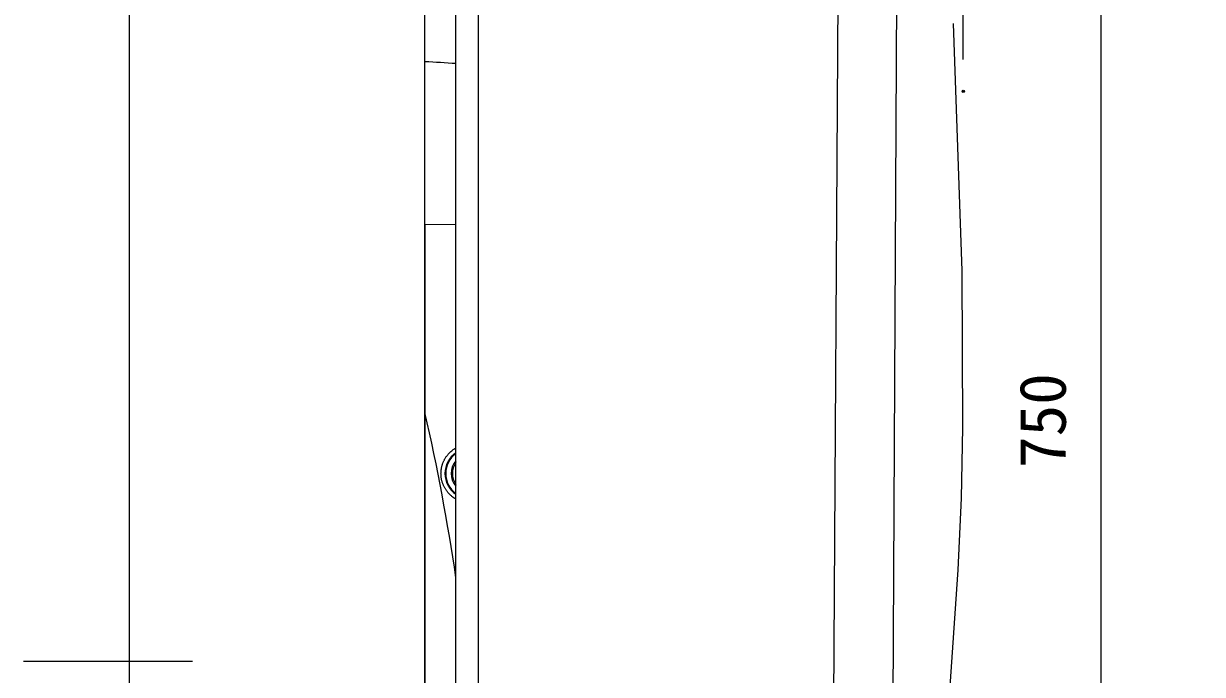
# Model space of a CAD drawing. Units: millimetres, scale not verified. Extents: x -203 to 203, y -143 to 208.
# Drawn here: x -203 to -147.2, y -0.6 to 30.2 of the extents above; entities that cross this region are included whole.
import ezdxf
from ezdxf.enums import TextEntityAlignment as Align

# ---------------------------------------------------------------- set-up
doc = ezdxf.new("R2010")
doc.units = ezdxf.units.MM
doc.header["$LTSCALE"] = 0.5
doc.header["$PDMODE"] = 32
doc.header["$PDSIZE"] = 0.1
for name, color, linetype, lineweight in [('0-1_DIMENSION_LINES$02_DIMENSI', 1, 'Continuous', 25), ('0-2_DIMENSION_LINES$04_SUB_LIN', 4, 'Continuous', 18), ('0-5_DIMENSION_LINES$03_LINES', 7, 'Continuous', 18), ('0-A_図面_FORMAT$01_WAKU$OUT_LINE', 6, 'Continuous', 18)]:
    doc.layers.add(name, color=color, linetype=linetype, lineweight=lineweight)
doc.layers.add('0-4_DEFPOINTS', color=7, linetype='Continuous')
doc.styles.add('ＭＳ ゴシック', font='')
doc.styles.get('ＭＳ ゴシック').set_extended_font_data('MS Gothic')

# ---------------------------------------------------------------- blocks, each defined once
blk = doc.blocks.new('D28')
at = {"layer": '0-1_DIMENSION_LINES$02_DIMENSI', "color": 7}
for p, q in [((3312, 2099), (3312, 2098)), ((3362.973, 2037), (3362.973, 2098)), ((3356.974, 2096), (3318, 2096))]:
    blk.add_line(p, q, dxfattribs=at)
for points in [[(3318, 2097), (3318, 2095), (3312, 2096)], [(3356.974, 2095), (3356.974, 2097), (3362.973, 2096)]]:
    blk.add_solid(points, dxfattribs=at)
at = {"layer": '0-4_DEFPOINTS'}
for p in [(3312, 2096), (3362.973, 2034)]:
    blk.add_point(p, dxfattribs=at)
at = {"layer": '0-1_DIMENSION_LINES$02_DIMENSI', "color": 7, "style": 'ＭＳ ゴシック'}
blk.add_text('255', height=4.399, dxfattribs=at).set_placement((3328.915, 2098), align=Align.BOTTOM_LEFT)
blk = doc.blocks.new('D30')
at = {"layer": '0-1_DIMENSION_LINES$02_DIMENSI', "color": 7}
blk.add_line((3376, 2075.791), (3376, 1938), dxfattribs=at)
at = {"layer": '0-1_DIMENSION_LINES$02_DIMENSI', "color": 7, "style": 'ＭＳ ゴシック'}
blk.add_text('750', height=4.399, rotation=90, dxfattribs=at).set_placement((3374, 1998.324), align=Align.BOTTOM_LEFT)

msp = doc.modelspace()

# ---------------------------------------------------------------- linework, layer by layer
at = {"layer": '0-2_DIMENSION_LINES$04_SUB_LIN'}
for p, q in [((-161.6346, 37.8643), (-161.8824, -7.7314)), ((-164.6873, -7.8592), (-164.3927, 36.9849)), ((-181.4811, 32.6758), (-181.4811, -7.9245)), ((-182.5334, 20.691), (-184, 20.678)), ((-182.659, 10.0351), (-182.6351, 10.0525)), ((-182.6351, 10.0525), (-182.623, 10.061)), ((-182.623, 10.061), (-182.6107, 10.0692)), ((-182.6107, 10.0692), (-182.5983, 10.0771)), ((-182.5983, 10.0771), (-182.5858, 10.0848)), ((-182.5858, 10.0848), (-182.5731, 10.0922)), ((-182.5731, 10.0922), (-182.5602, 10.0992)), ((-182.5602, 10.0992), (-182.5471, 10.106)), ((-182.5471, 10.106), (-182.5334, 10.1126)), ((-183.1179, 9.469), (-183.1056, 9.4957)), ((-183.1056, 9.4957), (-183.0928, 9.5222)), ((-183.0928, 9.5222), (-183.0794, 9.5483)), ((-183.0794, 9.5483), (-183.0654, 9.5742)), ((-183.0654, 9.5742), (-183.0509, 9.5999)), ((-183.0509, 9.5999), (-183.0359, 9.6252)), ((-183.0359, 9.6252), (-183.0203, 9.6502)), ((-183.0203, 9.6502), (-183.0042, 9.6749)), ((-183.0042, 9.6749), (-182.9876, 9.6992)), ((-182.9876, 9.6992), (-182.9704, 9.7232)), ((-182.9704, 9.7232), (-182.9528, 9.7468)), ((-182.9528, 9.7468), (-182.9346, 9.77)), ((-182.9346, 9.77), (-182.9159, 9.7927)), ((-182.9159, 9.7927), (-182.8968, 9.815)), ((-182.8968, 9.815), (-182.8771, 9.8369)), ((-182.8771, 9.8369), (-182.857, 9.8583)), ((-182.857, 9.8583), (-182.8364, 9.8792)), ((-182.8364, 9.8792), (-182.8154, 9.8998)), ((-182.8154, 9.8998), (-182.7724, 9.94)), ((-182.7724, 9.94), (-182.728, 9.979)), ((-182.728, 9.979), (-182.6824, 10.0169)), ((-182.6824, 10.0169), (-182.659, 10.0351)), ((-183.2392, 8.8967), (-183.2388, 8.9336)), ((-183.2388, 8.9336), (-183.2375, 8.9705)), ((-183.2375, 8.9705), (-183.2352, 9.0073)), ((-183.2352, 9.0073), (-183.2319, 9.0441)), ((-183.2319, 9.0441), (-183.2276, 9.0807)), ((-183.2276, 9.0807), (-183.2223, 9.1172)), ((-183.2223, 9.1172), (-183.2161, 9.1536)), ((-183.2161, 9.1536), (-183.2089, 9.1898)), ((-183.2089, 9.1898), (-183.2025, 9.2185)), ((-183.2025, 9.2185), (-183.1955, 9.2471)), ((-183.1955, 9.2471), (-183.1878, 9.2755)), ((-183.1878, 9.2755), (-183.1796, 9.3038)), ((-183.1796, 9.3038), (-183.1708, 9.3318)), ((-183.1708, 9.3318), (-183.1613, 9.3597)), ((-183.1613, 9.3597), (-183.1513, 9.3874)), ((-183.1513, 9.3874), (-183.1408, 9.4148)), ((-183.1408, 9.4148), (-183.1296, 9.442)), ((-183.1296, 9.442), (-183.1179, 9.469)), ((-183.2388, 8.8673), (-183.2392, 8.8967)), ((-183.2377, 8.8379), (-183.2388, 8.8673)), ((-183.2361, 8.8086), (-183.2377, 8.8379)), ((-183.2338, 8.7793), (-183.2361, 8.8086)), ((-183.2309, 8.75), (-183.2338, 8.7793)), ((-183.2274, 8.7208), (-183.2309, 8.75)), ((-183.2233, 8.6917), (-183.2274, 8.7208)), ((-183.2186, 8.6627), (-183.2233, 8.6917)), ((-183.2132, 8.6338), (-183.2186, 8.6627)), ((-183.2073, 8.605), (-183.2132, 8.6338)), ((-183.2008, 8.5763), (-183.2073, 8.605)), ((-183.1937, 8.5478), (-183.2008, 8.5763)), ((-183.186, 8.5194), (-183.1937, 8.5478)), ((-183.1776, 8.4913), (-183.186, 8.5194)), ((-183.1687, 8.4632), (-183.1776, 8.4913)), ((-183.1592, 8.4354), (-183.1687, 8.4632)), ((-183.1491, 8.4078), (-183.1592, 8.4354)), ((-183.1384, 8.3805), (-183.1491, 8.4078)), ((-183.1271, 8.3533), (-183.1384, 8.3805)), ((-183.1152, 8.3264), (-183.1271, 8.3533)), ((-183.1028, 8.2998), (-183.1152, 8.3264)), ((-183.0898, 8.2734), (-183.1028, 8.2998)), ((-183.0763, 8.2473), (-183.0898, 8.2734)), ((-183.0622, 8.2214), (-183.0763, 8.2473)), ((-183.0476, 8.1959), (-183.0622, 8.2214)), ((-183.0325, 8.1706), (-183.0476, 8.1959)), ((-183.0169, 8.1457), (-183.0325, 8.1706)), ((-183.0007, 8.1211), (-183.0169, 8.1457)), ((-182.9841, 8.0969), (-183.0007, 8.1211)), ((-182.9669, 8.0731), (-182.9841, 8.0969)), ((-182.9491, 8.0497), (-182.9669, 8.0731)), ((-182.9309, 8.0267), (-182.9491, 8.0497)), ((-182.9121, 8.0041), (-182.9309, 8.0267)), ((-182.8928, 7.9819), (-182.9121, 8.0041)), ((-182.8731, 7.9601), (-182.8928, 7.9819)), ((-182.8528, 7.9388), (-182.8731, 7.9601)), ((-182.8322, 7.9177), (-182.8528, 7.9388)), ((-182.8112, 7.8971), (-182.8322, 7.9177)), ((-182.7681, 7.8567), (-182.8112, 7.8971)), ((-182.7461, 7.837), (-182.7681, 7.8567)), ((-182.7237, 7.8177), (-182.7461, 7.837)), ((-182.7009, 7.7988), (-182.7237, 7.8177)), ((-182.6777, 7.7806), (-182.7009, 7.7988)), ((-182.6539, 7.7632), (-182.6777, 7.7806)), ((-182.6419, 7.7548), (-182.6539, 7.7632)), ((-182.6296, 7.7466), (-182.6419, 7.7548)), ((-182.6173, 7.7387), (-182.6296, 7.7466)), ((-182.6048, 7.731), (-182.6173, 7.7387)), ((-182.5921, 7.7235), (-182.6048, 7.731)), ((-182.5793, 7.7164), (-182.5921, 7.7235)), ((-182.5565, 7.7046), (-182.5793, 7.7164)), ((-182.5334, 7.6932), (-182.5565, 7.7046))]:
    msp.add_line(p, q, dxfattribs=at)
for centre, radius, start, end in [((-281.5271, -10.5322), 100.0498, 8.33212, 12.89362), ((-181.8635, 8.8986), 1.1864, 124.37959, 235.62041), ((-181.85, 8.9), 1.1624, 126.0093, 180), ((-181.85, 8.9), 0.9128, 138.47991, 221.52009), ((-181.85, 8.9), 0.85, 143.51422, 216.48578), ((-181.85, 8.9), 1.1624, 180, 233.9907)]:
    msp.add_arc(centre, radius, start, end, dxfattribs=at)
at = {"layer": '0-5_DIMENSION_LINES$03_LINES'}
for p, q in [((-184, -17.6), (-184, 74.1354)), ((-182.5334, -7.8505), (-182.5334, 32.5883)), ((-158.5663, 18.4985), (-158.9688, 30.2061)), ((-184, 20.678), (-184, 28.4)), ((-184, 20.678), (-184, 11.7931)), ((-158.5276, 11.0798), (-158.5663, 18.4985)), ((-184, 11.7931), (-184, -10.6)), ((-158.6046, 7.736), (-158.5276, 11.0798)), ((-158.752, 4.347), (-158.6046, 7.736)), ((-159.2305, -2.5152), (-158.752, 4.347))]:
    msp.add_line(p, q, dxfattribs=at)
msp.add_arc((-187.0676, -32.3057), 60.7831, 85.72199, 87.10719, dxfattribs=at)
at = {"layer": '0-A_図面_FORMAT$01_WAKU$OUT_LINE'}
msp.add_line((-195, 0), (-203, 0), dxfattribs=at)
msp.add_lwpolyline([(-198, -138), (198, -138), (198, 138), (-198, 138)], close=True, dxfattribs=at)

# ---------------------------------------------------------------- block references
at = {"layer": '0-1_DIMENSION_LINES$02_DIMENSI', "xscale": 0.5, "yscale": 0.5}
for name in ['D28', 'D30']:
    msp.add_blockref(name, (-1840, -990), dxfattribs=at)

doc.saveas('drawing.dxf')
